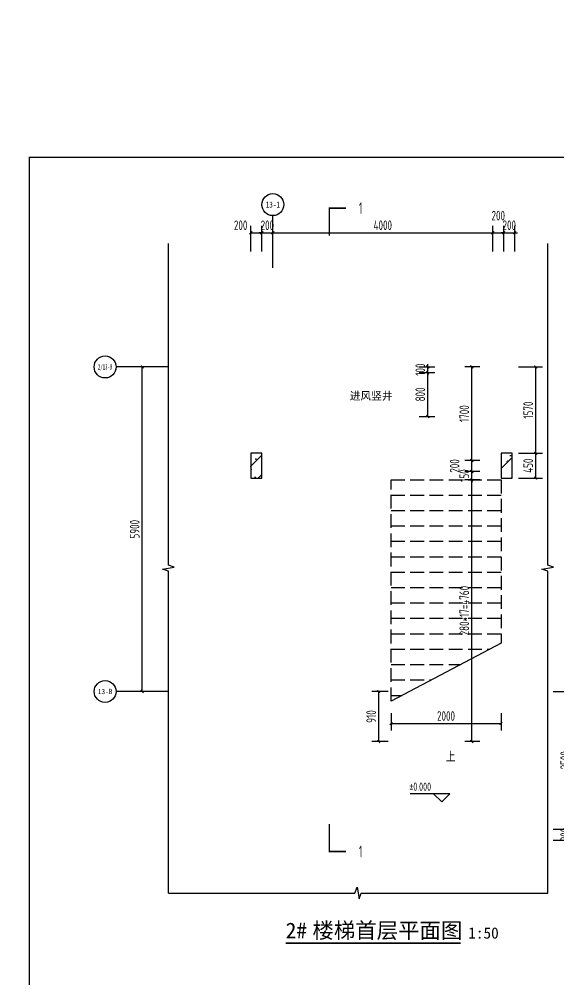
# Model space of a CAD drawing. Extents: x 116425 to 211028, y 11881 to 56060.
# Drawn here: x 170043 to 179856, y 29506 to 46966 of the extents above; entities that cross this region are included whole.
import ezdxf
from ezdxf.enums import TextEntityAlignment as Align
from ezdxf.xclip import XClip

# ---------------------------------------------------------------- set-up
doc = ezdxf.new("R2010")
doc.units = 0
doc.header["$LTSCALE"] = 1000
doc.header["$MEASUREMENT"] = 0
doc.header["$XCLIPFRAME"] = 0
doc.linetypes.add('DASH', pattern=[0.35, 0.25, -0.1])
doc.linetypes.add('X-104 13#平面$0$DOTE', pattern=[2.42, 2, -0.2, 0.02, -0.2])
for name, color, linetype in [('01-标注_尺寸', 124, 'Continuous'), ('01-标注_标高', 200, 'Continuous'), ('01-标注_符号', 200, 'Continuous'), ('01-标注_轴线坐标', 132, 'Continuous'), ('02-TEXT_标注', 130, 'Continuous'), ('02-TEXT_轴号', 7, 'Continuous'), ('05-填充_天正', 14, 'Continuous'), ('13#楼幕墙$0$A-C_玻璃幕墙', 140, 'Continuous'), ('13#楼幕墙$0$A-TECH_结构', 21, 'Continuous'), ('A-E_电梯', 171, 'Continuous'), ('A_STR-砼柱', 51, 'Continuous'), ('DIM_SYMB', 3, 'Continuous'), ('X-104 13#平面$0$A-TECH_结构', 21, 'Continuous'), ('X-104 13#平面$0$A_AXIS-轴线', 36, 'X-104 13#平面$0$DOTE'), ('X-104 13#平面$0$M-道路 边线', 151, 'Continuous'), ('建-标注-文本', 254, 'Continuous')]:
    doc.layers.add(name, color=color, linetype=linetype)
doc.layers.add('X-104 13#平面$0$000套内', color=226, linetype='Continuous', lineweight=30, plot=False)
doc.styles.add('_TCH_AXIS', font='STXIHEI_0.TTF', dxfattribs={"width": 0.75})
doc.styles.add('_TCH_DIM', font='ros1.shx', dxfattribs={"bigfont": 'jd.shx'})
doc.styles.add('_TCH_DIM_T3', font='ROS1', dxfattribs={"width": 0.8, "bigfont": 'JD'})
doc.styles.add('_TCH_LABEL', font='ros1.shx', dxfattribs={"bigfont": 'jd.shx'})
doc.styles.get("Standard").update_dxf_attribs({"font": 'STXIHEI_0.TTF'})
doc.dimstyles.new('_TCH_ARCH&&50', dxfattribs={"dimtxt": 175, "dimasz": 50, "dimexe": 125, "dimexo": 150, "dimgap": 50, "dimtad": 1, "dimdec": 0, "dimzin": 0, "dimdsep": 46, "dimtxsty": '_TCH_DIM_T3', "dimblk": 'ARCHTICK', "dimcen": 0.09, "dimclrt": 7, "dimazin": 2, "dimtfac": 1, "dimtdec": 0, "dimtix": 1, "dimtmove": 2, "dimatfit": 3, "dimfxl": 0, "dimtolj": 1, "dimtzin": 0, "dimarcsym": 0})
pattern_1 = [(45, (0, 0), (-176.7767, 176.7767), []), (50, (0, 0), (717.2602, -62.7521), [75, -825]), (355, (0, 0), (-138.7513, 752.192), [60, -660]), (100.4514, (59.8, -5.2), (578.5094, 689.4395), [63.7402, -701.142]), (46.1842, (0, 200), (1067.241, -165.519), [112.5, -1237.5]), (96.6356, (88.9, 186.2), (934.663, 974.118), [95.61, -1051.713]), (351.1842, (0, 200), (934.662, 974.1186), [90, -990]), (21, (100, 150), (596.907, -402.6189), [75, -825]), (326, (100, 150), (243.3153, 725.15), [60, -660]), (71.4514, (149.74, 116.45), (840.2226, 322.5305), [63.7402, -701.142]), (37.5, (0, 0), (12.15986, 332.89385), [0, -652, 0, -670, 0, -662.5]), (7.5, (0, 0), (263.06954, 394.4117), [0, -382, 0, -637, 0, -252.5]), (327.5, (-223, 0), (533.82244, -22.55487), [0, -250, 0, -780, 0, -1035]), (317.5, (-323, 0), (583.1862, 100.105), [0, -325, 0, -518, 0, -735])]

# ---------------------------------------------------------------- blocks, each defined once
blk = doc.blocks.new('X-104 13#平面$0$轴网')
at = {"layer": 'X-104 13#平面$0$A_AXIS-轴线', "linetype": 'X-104 13#平面$0$DOTE'}
for p, q in [((60408.4, 18000), (-2925, 18000)), ((60408.4, 9000), (-2925, 9000))]:
    blk.add_line(p, q, dxfattribs=at)
blk = doc.blocks.new('13#楼幕墙')
at = {"layer": '13#楼幕墙$0$A-C_玻璃幕墙'}
for points in [[(4493, 15500), (-900, 15500), (-900, -1700), (22100, -1700), (22100, -1100), (58400, -1100), (58400, 18960), (53293, 23245), (37800, 14300), (37800, 10200), (12500, 10200), (4493, 15500)], [(58350, 18937), (53288, 23184), (37850, 14271)], [(58100, 18820), (53261, 22880), (38100, 14127)], [(58200, 18867), (53272, 23002), (43348, 17266)]]:
    blk.add_lwpolyline(points, dxfattribs=at)
at = {"layer": '13#楼幕墙$0$A-TECH_结构'}
blk.add_lwpolyline([(4402, 77600), (-600, 77600), (-600, 60000), (21800, 60000), (21800, 61600), (58100, 61600), (58100, 81220), (53261, 85280), (38100, 76527), (38100, 72300), (12410, 72300), (4402, 77600)], dxfattribs=at)
blk = doc.blocks.new('X-104 13#平面$0$A$C0BB3323F')
at = {"layer": 'Defpoints'}
blk.add_lwpolyline([(59300, 600), (59300, 20660), (54205, 24935), (38700, 16000), (38700, 11900), (13400, 11900), (5393, 17200), (0, 17200), (0, 0), (23000, 0), (23000, 600)], close=True, dxfattribs=at)
at = {"layer": 'X-104 13#平面$0$M-道路 边线', "ltscale": 0.5}
blk.add_line((50117, 24739), (40724, 19401), dxfattribs=at)
blk = doc.blocks.new('X-104 13#平面')
at = {"layer": 'X-104 13#平面$0$000套内'}
blk.add_lwpolyline([(4100, 77750), (4100, 68700), (-750, 68700), (-750, 59850), (21950, 59850), (21950, 61450), (58250, 61450), (58250, 71300), (48400, 71300), (48400, 73450), (53400, 73450), (53400, 80500), (58250, 80500), (58250, 81290.1), (53289, 85452.6), (37950, 76613.3), (37950, 72450), (12454.9, 72450), (4447.4, 77750)], close=True, dxfattribs=at)
blk.add_lwpolyline([(7100, -1550), (21950, -1550), (21950, -950), (48400, -950), (48400, 11050), (53400, 11050), (53400, 18100), (58250, 18100), (58250, 18890), (53289.1, 23052.7), (37950, 14213.3), (37950, 10050), (12454.9, 10050), (4447.4, 15350), (4100, 15350), (4100, 6300), (7100, 6300), (7100, -1550)], dxfattribs=at)
at = {"layer": 'X-104 13#平面$0$A_AXIS-轴线', "linetype": 'X-104 13#平面$0$DOTE'}
blk.add_line((39500, 14400), (60408.4, 14400), dxfattribs=at)
for name, p in [('X-104 13#平面$0$轴网', (0, 62400)), ('X-104 13#平面$0$A$C0BB3323F', (-900, -1700)), ('X-104 13#平面$0$轴网', (0, 0))]:
    blk.add_blockref(name, p)
at = {"layer": 'X-104 13#平面$0$A-TECH_结构'}
blk.add_blockref('13#楼幕墙', (0, 0), dxfattribs=at)
blk = doc.blocks.new('图框-A1')
for points, const_width in [([(0, 0), (841, 0), (841, 594), (0, 594)], 0.05), ([(766, 584), (25, 584), (25, 10), (766, 10)], 0.5)]:
    blk.add_lwpolyline(points, close=True, dxfattribs=dict(const_width=const_width))
blk = doc.blocks.new('_ArchTick')
at = {"color": 0, "linetype": 'ByBlock', "const_width": 0.4}
blk.add_lwpolyline([(-0.5, -0.5), (0.5, 0.5)], dxfattribs=at)
blk = doc.blocks.new('*D598')
at = {"layer": '01-标注_尺寸', "color": 0, "lineweight": -2, "transparency": 16777216}
for p, q in [((178855, 42745), (178855, 43209)), ((179055, 42745), (179055, 43209)), ((178855, 43084), (178805, 43084)), ((178855, 43084), (179055, 43084)), ((179055, 43084), (179105, 43084))]:
    blk.add_line(p, q, dxfattribs=at)
at = {"layer": 'Defpoints', "color": 0, "transparency": 16777216}
for p in [(179055, 43084), (178855, 42595), (179055, 42595)]:
    blk.add_point(p, dxfattribs=at)
at = {"layer": '01-标注_尺寸', "color": 0, "lineweight": -2, "transparency": 16777216, "xscale": 50, "yscale": 50, "zscale": 50}
blk.add_blockref('_ArchTick', (178855, 43084), dxfattribs=at)
at = {"layer": '01-标注_尺寸', "color": 0, "lineweight": -2, "transparency": 16777216, "xscale": 50, "yscale": 50, "zscale": 50, "rotation": 180}
blk.add_blockref('_ArchTick', (179055, 43084), dxfattribs=at)
at = {"layer": '01-标注_尺寸', "color": 7, "transparency": 16777216, "insert": (178955, 43221), "char_height": 175, "attachment_point": 5, "style": '_TCH_DIM_T3'}
blk.add_mtext('\\A1;200', dxfattribs=at)
blk = doc.blocks.new('*D599')
at = {"layer": '01-标注_尺寸', "color": 0, "lineweight": -2, "transparency": 16777216}
for p, q in [((178655, 42745), (178655, 43209)), ((178855, 42745), (178855, 43209)), ((178655, 43084), (178855, 43084))]:
    blk.add_line(p, q, dxfattribs=at)
at = {"layer": 'Defpoints', "color": 0, "transparency": 16777216}
for p in [(178855, 43084), (178655, 42595), (178855, 42595)]:
    blk.add_point(p, dxfattribs=at)
at = {"layer": '01-标注_尺寸', "color": 0, "lineweight": -2, "transparency": 16777216, "xscale": 50, "yscale": 50, "zscale": 50, "rotation": 180}
blk.add_blockref('_ArchTick', (178655, 43084), dxfattribs=at)
at = {"layer": '01-标注_尺寸', "color": 0, "lineweight": -2, "transparency": 16777216, "xscale": 50, "yscale": 50, "zscale": 50}
blk.add_blockref('_ArchTick', (178855, 43084), dxfattribs=at)
at = {"layer": '01-标注_尺寸', "color": 7, "transparency": 16777216, "insert": (178755, 43396), "char_height": 175, "attachment_point": 5, "style": '_TCH_DIM_T3'}
blk.add_mtext('\\A1;200', dxfattribs=at)
blk = doc.blocks.new('*D600')
at = {"layer": '01-标注_尺寸', "color": 0, "lineweight": -2, "transparency": 16777216}
for p, q in [((174655, 42745), (174655, 43209)), ((178655, 42745), (178655, 43209)), ((174655, 43084), (178655, 43084))]:
    blk.add_line(p, q, dxfattribs=at)
at = {"layer": 'Defpoints', "color": 0, "transparency": 16777216}
for p in [(178655, 43084), (174655, 42595), (178655, 42595)]:
    blk.add_point(p, dxfattribs=at)
at = {"layer": '01-标注_尺寸', "color": 0, "lineweight": -2, "transparency": 16777216, "xscale": 50, "yscale": 50, "zscale": 50, "rotation": 180}
blk.add_blockref('_ArchTick', (174655, 43084), dxfattribs=at)
at = {"layer": '01-标注_尺寸', "color": 0, "lineweight": -2, "transparency": 16777216, "xscale": 50, "yscale": 50, "zscale": 50}
blk.add_blockref('_ArchTick', (178655, 43084), dxfattribs=at)
at = {"layer": '01-标注_尺寸', "color": 7, "transparency": 16777216, "insert": (176655, 43221), "char_height": 175, "attachment_point": 5, "style": '_TCH_DIM_T3'}
blk.add_mtext('\\A1;4000', dxfattribs=at)
blk = doc.blocks.new('*D601')
at = {"layer": '01-标注_尺寸', "color": 0, "lineweight": -2, "transparency": 16777216}
for p, q in [((174455, 42745), (174455, 43209)), ((174655, 42745), (174655, 43209)), ((174455, 43084), (174405, 43084)), ((174455, 43084), (174655, 43084)), ((174655, 43084), (174705, 43084))]:
    blk.add_line(p, q, dxfattribs=at)
at = {"layer": 'Defpoints', "color": 0, "transparency": 16777216}
for p in [(174655, 43084), (174455, 42595), (174655, 42595)]:
    blk.add_point(p, dxfattribs=at)
at = {"layer": '01-标注_尺寸', "color": 0, "lineweight": -2, "transparency": 16777216, "xscale": 50, "yscale": 50, "zscale": 50}
blk.add_blockref('_ArchTick', (174455, 43084), dxfattribs=at)
at = {"layer": '01-标注_尺寸', "color": 0, "lineweight": -2, "transparency": 16777216, "xscale": 50, "yscale": 50, "zscale": 50, "rotation": 180}
blk.add_blockref('_ArchTick', (174655, 43084), dxfattribs=at)
at = {"layer": '01-标注_尺寸', "color": 7, "transparency": 16777216, "insert": (174555, 43221), "char_height": 175, "attachment_point": 5, "style": '_TCH_DIM_T3'}
blk.add_mtext('\\A1;200', dxfattribs=at)
blk = doc.blocks.new('*D602')
at = {"layer": '01-标注_尺寸', "color": 0, "lineweight": -2, "transparency": 16777216}
for p, q in [((174255, 42745), (174255, 43209)), ((174455, 42745), (174455, 43209)), ((174255, 43084), (174455, 43084))]:
    blk.add_line(p, q, dxfattribs=at)
at = {"layer": 'Defpoints', "color": 0, "transparency": 16777216}
for p in [(174455, 43084), (174255, 42595), (174455, 42595)]:
    blk.add_point(p, dxfattribs=at)
at = {"layer": '01-标注_尺寸', "color": 0, "lineweight": -2, "transparency": 16777216, "xscale": 50, "yscale": 50, "zscale": 50, "rotation": 180}
blk.add_blockref('_ArchTick', (174255, 43084), dxfattribs=at)
at = {"layer": '01-标注_尺寸', "color": 0, "lineweight": -2, "transparency": 16777216, "xscale": 50, "yscale": 50, "zscale": 50}
blk.add_blockref('_ArchTick', (174455, 43084), dxfattribs=at)
at = {"layer": '01-标注_尺寸', "color": 7, "transparency": 16777216, "insert": (174070, 43221), "char_height": 175, "attachment_point": 5, "style": '_TCH_DIM_T3'}
blk.add_mtext('\\A1;200', dxfattribs=at)
blk = doc.blocks.new('*D605')
at = {"layer": '01-标注_尺寸', "color": 0, "lineweight": -2, "transparency": 16777216}
for p, q in [((176755, 34746), (176456, 34746)), ((176581, 33836), (176581, 34746)), ((176755, 33836), (176456, 33836))]:
    blk.add_line(p, q, dxfattribs=at)
at = {"layer": 'Defpoints', "color": 0, "transparency": 16777216}
for p in [(176581, 34746), (176905, 34746), (176905, 33836)]:
    blk.add_point(p, dxfattribs=at)
at = {"layer": '01-标注_尺寸', "color": 0, "lineweight": -2, "transparency": 16777216, "xscale": 50, "yscale": 50, "zscale": 50}
for p, rotation in [((176581, 34746), 90), ((176581, 33836), 270)]:
    blk.add_blockref('_ArchTick', p, dxfattribs=dict(at, rotation=rotation))
at = {"layer": '01-标注_尺寸', "color": 7, "transparency": 16777216, "insert": (176444, 34291), "char_height": 175, "attachment_point": 5, "rotation": 90, "style": '_TCH_DIM_T3'}
blk.add_mtext('\\A1;910', dxfattribs=at)
blk = doc.blocks.new('*D667')
at = {"layer": '01-标注_尺寸', "color": 0, "lineweight": -2, "transparency": 16777216}
for p, q in [((179755, 32246), (180235, 32246)), ((180110, 32246), (180110, 32296)), ((180110, 32046), (180110, 32246)), ((179755, 32046), (180235, 32046)), ((180110, 32046), (180110, 31996))]:
    blk.add_line(p, q, dxfattribs=at)
at = {"layer": 'Defpoints', "color": 0, "transparency": 16777216}
for p in [(179605, 32246), (180110, 32246), (179605, 32046)]:
    blk.add_point(p, dxfattribs=at)
at = {"layer": '01-标注_尺寸', "color": 0, "lineweight": -2, "transparency": 16777216, "xscale": 50, "yscale": 50, "zscale": 50}
for p, rotation in [((180110, 32246), 270), ((180110, 32046), 90)]:
    blk.add_blockref('_ArchTick', p, dxfattribs=dict(at, rotation=rotation))
at = {"layer": '01-标注_尺寸', "color": 7, "transparency": 16777216, "insert": (179972, 32146), "char_height": 175, "attachment_point": 5, "rotation": 90, "style": '_TCH_DIM_T3'}
blk.add_mtext('\\A1;200', dxfattribs=at)
blk = doc.blocks.new('*D668')
at = {"layer": '01-标注_尺寸', "color": 0, "lineweight": -2, "transparency": 16777216}
for p, q in [((179755, 34746), (180235, 34746)), ((180110, 32246), (180110, 34746)), ((179755, 32246), (180235, 32246))]:
    blk.add_line(p, q, dxfattribs=at)
at = {"layer": 'Defpoints', "color": 0, "transparency": 16777216}
for p in [(179605, 34746), (180110, 34746), (179605, 32246)]:
    blk.add_point(p, dxfattribs=at)
at = {"layer": '01-标注_尺寸', "color": 0, "lineweight": -2, "transparency": 16777216, "xscale": 50, "yscale": 50, "zscale": 50}
for p, rotation in [((180110, 34746), 90), ((180110, 32246), 270)]:
    blk.add_blockref('_ArchTick', p, dxfattribs=dict(at, rotation=rotation))
at = {"layer": '01-标注_尺寸', "color": 7, "transparency": 16777216, "insert": (179972, 33496), "char_height": 175, "attachment_point": 5, "rotation": 90, "style": '_TCH_DIM_T3'}
blk.add_mtext('\\A1;2500', dxfattribs=at)
blk = doc.blocks.new('*D670')
at = {"layer": '01-标注_尺寸', "color": 0, "lineweight": -2, "transparency": 16777216}
for p, q in [((177318, 40546), (177599, 40546)), ((177474, 39746), (177474, 40546)), ((177318, 39746), (177599, 39746))]:
    blk.add_line(p, q, dxfattribs=at)
at = {"layer": 'Defpoints', "color": 0, "transparency": 16777216}
for p in [(177168, 40546), (177474, 40546), (177168, 39746)]:
    blk.add_point(p, dxfattribs=at)
at = {"layer": '01-标注_尺寸', "color": 0, "lineweight": -2, "transparency": 16777216, "xscale": 50, "yscale": 50, "zscale": 50}
for p, rotation in [((177474, 40546), 90), ((177474, 39746), 270)]:
    blk.add_blockref('_ArchTick', p, dxfattribs=dict(at, rotation=rotation))
at = {"layer": '01-标注_尺寸', "color": 7, "transparency": 16777216, "insert": (177336, 40146), "char_height": 175, "attachment_point": 5, "rotation": 90, "style": '_TCH_DIM_T3'}
blk.add_mtext('\\A1;800', dxfattribs=at)
blk = doc.blocks.new('*D671')
at = {"layer": '01-标注_尺寸', "color": 0, "lineweight": -2, "transparency": 16777216}
for p, q in [((177474, 40646), (177474, 40696)), ((177318, 40646), (177599, 40646)), ((177318, 40546), (177599, 40546)), ((177474, 40546), (177474, 40646)), ((177474, 40546), (177474, 40496))]:
    blk.add_line(p, q, dxfattribs=at)
at = {"layer": 'Defpoints', "color": 0, "transparency": 16777216}
for p in [(177168, 40646), (177168, 40546), (177474, 40646)]:
    blk.add_point(p, dxfattribs=at)
at = {"layer": '01-标注_尺寸', "color": 0, "lineweight": -2, "transparency": 16777216, "xscale": 50, "yscale": 50, "zscale": 50}
for p, rotation in [((177474, 40646), 270), ((177474, 40546), 90)]:
    blk.add_blockref('_ArchTick', p, dxfattribs=dict(at, rotation=rotation))
at = {"layer": '01-标注_尺寸', "color": 7, "transparency": 16777216, "insert": (177336, 40596), "char_height": 175, "attachment_point": 5, "rotation": 90, "style": '_TCH_DIM_T3'}
blk.add_mtext('\\A1;100', dxfattribs=at)
blk = doc.blocks.new('*D687')
at = {"layer": '01-标注_尺寸', "color": 0, "lineweight": -2, "transparency": 16777216}
for p, q in [((176805, 34354), (176805, 34039)), ((178805, 34354), (178805, 34039)), ((176805, 34164), (178805, 34164))]:
    blk.add_line(p, q, dxfattribs=at)
at = {"layer": 'Defpoints', "color": 0, "transparency": 16777216}
for p in [(176805, 34504), (178805, 34504), (178805, 34164)]:
    blk.add_point(p, dxfattribs=at)
at = {"layer": '01-标注_尺寸', "color": 0, "lineweight": -2, "transparency": 16777216, "xscale": 50, "yscale": 50, "zscale": 50, "rotation": 180}
blk.add_blockref('_ArchTick', (176805, 34164), dxfattribs=at)
at = {"layer": '01-标注_尺寸', "color": 0, "lineweight": -2, "transparency": 16777216, "xscale": 50, "yscale": 50, "zscale": 50}
blk.add_blockref('_ArchTick', (178805, 34164), dxfattribs=at)
at = {"layer": '01-标注_尺寸', "color": 7, "transparency": 16777216, "insert": (177805, 34301), "char_height": 175, "attachment_point": 5, "style": '_TCH_DIM_T3'}
blk.add_mtext('\\A1;2000', dxfattribs=at)
blk = doc.blocks.new('*D787')
at = {"layer": '01-标注_尺寸', "color": 0, "lineweight": -2, "transparency": 16777216}
for p, q in [((172605, 40646), (172155, 40646)), ((172280, 34746), (172280, 40646)), ((172605, 34746), (172155, 34746))]:
    blk.add_line(p, q, dxfattribs=at)
at = {"layer": 'Defpoints', "color": 0, "transparency": 16777216}
for p in [(172280, 40646), (172755, 40646), (172755, 34746)]:
    blk.add_point(p, dxfattribs=at)
at = {"layer": '01-标注_尺寸', "color": 0, "lineweight": -2, "transparency": 16777216, "xscale": 50, "yscale": 50, "zscale": 50}
for p, rotation in [((172280, 40646), 90), ((172280, 34746), 270)]:
    blk.add_blockref('_ArchTick', p, dxfattribs=dict(at, rotation=rotation))
at = {"layer": '01-标注_尺寸', "color": 7, "transparency": 16777216, "insert": (172143, 37696), "char_height": 175, "attachment_point": 5, "rotation": 90, "style": '_TCH_DIM_T3'}
blk.add_mtext('\\A1;5900', dxfattribs=at)
blk = doc.blocks.new('*D828')
at = {"layer": '01-标注_尺寸', "color": 0, "lineweight": -2, "transparency": 16777216}
for p, q in [((178417, 38596), (178149, 38596)), ((178274, 33836), (178274, 38596)), ((178417, 33836), (178149, 33836))]:
    blk.add_line(p, q, dxfattribs=at)
at = {"layer": 'Defpoints', "color": 0, "transparency": 16777216}
for p in [(178274, 38596), (178567, 38596), (178567, 33836)]:
    blk.add_point(p, dxfattribs=at)
at = {"layer": '01-标注_尺寸', "color": 0, "lineweight": -2, "transparency": 16777216, "xscale": 50, "yscale": 50, "zscale": 50}
for p, rotation in [((178274, 38596), 90), ((178274, 33836), 270)]:
    blk.add_blockref('_ArchTick', p, dxfattribs=dict(at, rotation=rotation))
at = {"layer": '01-标注_尺寸', "color": 7, "transparency": 16777216, "insert": (178137, 36216), "char_height": 175, "attachment_point": 5, "rotation": 90, "style": '_TCH_DIM_T3'}
blk.add_mtext('\\A1;280*17=4760', dxfattribs=at)
blk = doc.blocks.new('*D829')
at = {"layer": '01-标注_尺寸', "color": 0, "lineweight": -2, "transparency": 16777216}
for p, q in [((178274, 38746), (178274, 38796)), ((178417, 38746), (178149, 38746)), ((178417, 38596), (178149, 38596)), ((178274, 38596), (178274, 38746)), ((178274, 38596), (178274, 38546))]:
    blk.add_line(p, q, dxfattribs=at)
at = {"layer": 'Defpoints', "color": 0, "transparency": 16777216}
for p in [(178274, 38746), (178567, 38746), (178567, 38596)]:
    blk.add_point(p, dxfattribs=at)
at = {"layer": '01-标注_尺寸', "color": 0, "lineweight": -2, "transparency": 16777216, "xscale": 50, "yscale": 50, "zscale": 50}
for p, rotation in [((178274, 38746), 270), ((178274, 38596), 90)]:
    blk.add_blockref('_ArchTick', p, dxfattribs=dict(at, rotation=rotation))
at = {"layer": '01-标注_尺寸', "color": 7, "transparency": 16777216, "insert": (178137, 38671), "char_height": 175, "attachment_point": 5, "rotation": 90, "style": '_TCH_DIM_T3'}
blk.add_mtext('\\A1;150', dxfattribs=at)
blk = doc.blocks.new('*D830')
at = {"layer": '01-标注_尺寸', "color": 0, "lineweight": -2, "transparency": 16777216}
for p, q in [((178417, 38946), (178149, 38946)), ((178274, 38746), (178274, 38946)), ((178417, 38746), (178149, 38746))]:
    blk.add_line(p, q, dxfattribs=at)
at = {"layer": 'Defpoints', "color": 0, "transparency": 16777216}
for p in [(178274, 38946), (178567, 38946), (178567, 38746)]:
    blk.add_point(p, dxfattribs=at)
at = {"layer": '01-标注_尺寸', "color": 0, "lineweight": -2, "transparency": 16777216, "xscale": 50, "yscale": 50, "zscale": 50}
for p, rotation in [((178274, 38946), 90), ((178274, 38746), 270)]:
    blk.add_blockref('_ArchTick', p, dxfattribs=dict(at, rotation=rotation))
at = {"layer": '01-标注_尺寸', "color": 7, "transparency": 16777216, "insert": (177962, 38846), "char_height": 175, "attachment_point": 5, "rotation": 90, "style": '_TCH_DIM_T3'}
blk.add_mtext('\\A1;200', dxfattribs=at)
blk = doc.blocks.new('*D831')
at = {"layer": '01-标注_尺寸', "color": 0, "lineweight": -2, "transparency": 16777216}
for p, q in [((178417, 40646), (178149, 40646)), ((178274, 38946), (178274, 40646)), ((178417, 38946), (178149, 38946))]:
    blk.add_line(p, q, dxfattribs=at)
at = {"layer": 'Defpoints', "color": 0, "transparency": 16777216}
for p in [(178274, 40646), (178567, 40646), (178567, 38946)]:
    blk.add_point(p, dxfattribs=at)
at = {"layer": '01-标注_尺寸', "color": 0, "lineweight": -2, "transparency": 16777216, "xscale": 50, "yscale": 50, "zscale": 50}
for p, rotation in [((178274, 40646), 90), ((178274, 38946), 270)]:
    blk.add_blockref('_ArchTick', p, dxfattribs=dict(at, rotation=rotation))
at = {"layer": '01-标注_尺寸', "color": 7, "transparency": 16777216, "insert": (178137, 39796), "char_height": 175, "attachment_point": 5, "rotation": 90, "style": '_TCH_DIM_T3'}
blk.add_mtext('\\A1;1700', dxfattribs=at)
blk = doc.blocks.new('*D870')
at = {"layer": '01-标注_尺寸', "color": 0, "lineweight": -2, "transparency": 16777216}
for p, q in [((179126, 39076), (179562, 39076)), ((179437, 38626), (179437, 39076)), ((179126, 38626), (179562, 38626))]:
    blk.add_line(p, q, dxfattribs=at)
at = {"layer": 'Defpoints', "color": 0, "transparency": 16777216}
for p in [(178976, 39076), (179437, 39076), (178976, 38626)]:
    blk.add_point(p, dxfattribs=at)
at = {"layer": '01-标注_尺寸', "color": 0, "lineweight": -2, "transparency": 16777216, "xscale": 50, "yscale": 50, "zscale": 50}
for p, rotation in [((179437, 39076), 90), ((179437, 38626), 270)]:
    blk.add_blockref('_ArchTick', p, dxfattribs=dict(at, rotation=rotation))
at = {"layer": '01-标注_尺寸', "color": 7, "transparency": 16777216, "insert": (179299, 38851), "char_height": 175, "attachment_point": 5, "rotation": 90, "style": '_TCH_DIM_T3'}
blk.add_mtext('\\A1;450', dxfattribs=at)
blk = doc.blocks.new('*D871')
at = {"layer": '01-标注_尺寸', "color": 0, "lineweight": -2, "transparency": 16777216}
for p, q in [((179126, 40646), (179562, 40646)), ((179437, 39076), (179437, 40646)), ((179126, 39076), (179562, 39076))]:
    blk.add_line(p, q, dxfattribs=at)
at = {"layer": 'Defpoints', "color": 0, "transparency": 16777216}
for p in [(178976, 40646), (179437, 40646), (178976, 39076)]:
    blk.add_point(p, dxfattribs=at)
at = {"layer": '01-标注_尺寸', "color": 0, "lineweight": -2, "transparency": 16777216, "xscale": 50, "yscale": 50, "zscale": 50}
for p, rotation in [((179437, 40646), 90), ((179437, 39076), 270)]:
    blk.add_blockref('_ArchTick', p, dxfattribs=dict(at, rotation=rotation))
at = {"layer": '01-标注_尺寸', "color": 7, "transparency": 16777216, "insert": (179299, 39861), "char_height": 175, "attachment_point": 5, "rotation": 90, "style": '_TCH_DIM_T3'}
blk.add_mtext('\\A1;1570', dxfattribs=at)

msp = doc.modelspace()

# ---------------------------------------------------------------- hatches: boundary and pattern name
at = {"layer": '05-填充_天正'}
h = msp.add_hatch(dxfattribs=at)
h.set_pattern_fill('钢筋混凝土', color=256, scale=100, style=0)
h.set_pattern_definition(pattern_1)
h.paths.add_polyline_path([(174255.3, 38626.3), (174455.3, 38626.3), (174455.3, 39076.3), (174255.3, 39076.3)])
h = msp.add_hatch(dxfattribs=at)
h.set_pattern_fill('钢筋混凝土', color=256, scale=100, style=0)
h.set_pattern_definition(pattern_1)
h.paths.add_polyline_path([(178805.3, 38626.3), (179005.3, 38626.3), (179005.3, 39076.3), (178805.3, 39076.3)])

# ---------------------------------------------------------------- linework, layer by layer
at = {"layer": '01-标注_标高'}
for p, q in [((177876.9, 32888.6), (177151.9, 32888.6)), ((177726.9, 32738.6), (177576.9, 32888.6)), ((177726.9, 32738.6), (177876.9, 32888.6))]:
    msp.add_line(p, q, dxfattribs=at)
at = {"layer": '01-标注_符号', "const_width": 25}
for points in [[(175683.4, 43031.7), (175683.4, 43531.7), (175983.4, 43531.7)], [(175983.4, 31838), (175683.4, 31838), (175683.4, 32338)]]:
    msp.add_lwpolyline(points, dxfattribs=at)
at = {"layer": '01-标注_符号'}
for points in [[(172755.3, 31083.4), (172755.3, 36931.6), (172650.3, 36969.8), (172860.3, 37006.9), (172755.3, 37044.1), (172755.3, 42892.4)], [(179655.3, 31083.4), (179655.3, 36931.6), (179550.3, 36969.8), (179760.3, 37006.9), (179655.3, 37044.1), (179655.3, 42892.4)], [(172755.3, 31083.4), (176149, 31083.4), (176187.2, 31188.4), (176224.3, 30978.4), (176261.5, 31083.4), (179655.3, 31083.4)]]:
    msp.add_lwpolyline(points, dxfattribs=at)
msp.add_lwpolyline([(177880.3, 33696.3, 0, 0, 0), (177880.3, 34806.3, 40, 0, 0), (177880.3, 34956.3, 0, 0, 0)], format="xyseb", dxfattribs=at)
at = {"layer": '01-标注_轴线坐标'}
for p, q in [((174655.3, 42446.3), (174655.3, 43396.3)), ((172755.3, 40646.3), (171805.3, 40646.3)), ((172755.3, 34746.3), (171805.3, 34746.3))]:
    msp.add_line(p, q, dxfattribs=at)
for centre in [(174655.3, 43596.3), (171605.3, 40646.3), (171605.3, 34746.3)]:
    msp.add_circle(centre, 200, dxfattribs=at)
at = {"layer": 'A-E_电梯', "linetype": 'DASH'}
for p, q in [((176805.3, 34570.3), (176805.3, 38596.3)), ((176805.3, 38596.3), (178805.3, 38596.3)), ((178805.3, 38596.3), (178805.3, 35622.3)), ((176805.3, 38316.3), (178805.3, 38316.3)), ((176805.3, 38036.3), (178805.3, 38036.3)), ((176805.3, 37756.3), (178805.3, 37756.3)), ((176805.3, 37476.3), (178805.3, 37476.3)), ((176805.3, 37196.3), (178805.3, 37196.3)), ((176805.3, 36916.3), (178805.3, 36916.3)), ((176805.3, 36636.3), (178805.3, 36636.3)), ((176805.3, 36356.3), (178805.3, 36356.3)), ((176805.3, 36076.3), (178805.3, 36076.3)), ((176805.3, 35796.3), (178805.3, 35796.3)), ((176805.3, 35516.3), (178603.8, 35516.3)), ((176805.3, 35236.3), (178071.4, 35236.3)), ((176805.3, 34956.3), (177539.1, 34956.3)), ((176805.3, 34676.3), (177006.8, 34676.3))]:
    msp.add_line(p, q, dxfattribs=at)
at = {"layer": 'A-E_电梯'}
msp.add_line((178805.3, 35622.3), (176805.3, 34570.3), dxfattribs=at)
at = {"layer": 'A_STR-砼柱'}
for p, q in [((174455.3, 39076.3), (174255.3, 39076.3)), ((174255.3, 39076.3), (174255.3, 38626.3)), ((174455.3, 38626.3), (174455.3, 39076.3)), ((179005.3, 39076.3), (178805.3, 39076.3)), ((178805.3, 39076.3), (178805.3, 38626.3)), ((179005.3, 38626.3), (179005.3, 39076.3)), ((174255.3, 38626.3), (174455.3, 38626.3)), ((178805.3, 38626.3), (179005.3, 38626.3))]:
    msp.add_line(p, q, dxfattribs=at)
at = {"layer": 'DIM_SYMB', "const_width": 35}
msp.add_lwpolyline([(174889, 30171.6), (178068.9, 30171.6)], dxfattribs=at)

# ---------------------------------------------------------------- block references
at = {"xscale": 50, "yscale": 50, "zscale": 50}
msp.add_blockref('图框-A1', (168976.7, 15258.1), dxfattribs=at)
ref = msp.add_blockref('X-104 13#平面', (135059.8, 23721.2))
XClip(ref).set_block_clipping_path([(47300.0000000066, 8199.9999999998), (54100.0000000072, 18799.9999999998)])
ref = msp.add_blockref('X-104 13#平面', (144576.5, -38678.8))
XClip(ref).set_block_clipping_path([(47300.0000000066, 70599.9999999998), (54100.0000000072, 81199.9999999998)])

# ---------------------------------------------------------------- texts
at = {"layer": '02-TEXT_标注', "width": 0.705882}
for s, height, style, p in [('1', 212.5, '_TCH_LABEL', (176220.9, 43425.5)), ('%%P0.000', 148.75, '_TCH_DIM', (177136.9, 32941.1)), ('1', 212.5, '_TCH_LABEL', (176220.9, 31731.8))]:
    msp.add_text(s, height=height, dxfattribs=dict(at, style=style)).set_placement(p)
at = {"layer": '02-TEXT_标注'}
msp.add_text('进风竖井', height=142.71, dxfattribs=at).set_placement((176054.2, 40047.8))
at = {"layer": '02-TEXT_标注', "style": '_TCH_DIM'}
msp.add_text('上', height=173.6, dxfattribs=at).set_placement((177803.6, 33468.8))
at = {"layer": '02-TEXT_轴号', "style": '_TCH_AXIS'}
for s, height, width, p, p2 in [('13-1', 107.97, 0.858974, (174526.1, 43542.3), (174784.5, 43542.3)), ('2/13-B', 95.21, 0.6195, (171473.6, 40598.7), (171736.9, 40598.7)), ('13-B', 96.8, 0.915663, (171473.9, 34697.9), (171736.6, 34697.9))]:
    msp.add_text(s, height=height, dxfattribs=dict(at, width=width)).set_placement(p, p2, align=Align.FIT)
at = {"layer": '建-标注-文本'}
for s, height, p in [('楼梯首层平面图', 285.43, (175375.8, 30260.5)), ('2#', 285.43, (174889, 30260.5)), ('1:50', 203.88, (178208.9, 30254.8))]:
    msp.add_text(s, height=height, dxfattribs=at).set_placement(p)

# ---------------------------------------------------------------- dimensions: what is measured, and where the dimension line sits
at = {"layer": '01-标注_尺寸'}
for base, p1, p2, angle, picture, middle in [((178855.3, 43083.8), (178655.3, 42594.6), (178855.3, 42594.6), 0, '*D599', (178755.3, 43396.3)), ((174455.3, 43083.8), (174255.3, 42594.6), (174455.3, 42594.6), 0, '*D602', (174070.3, 43221.3)), ((178274.2, 38946.3), (178566.9, 38746.3), (178566.9, 38946.3), 90, '*D830', (177961.7, 38846.3))]:
    dim = msp.add_linear_dim(base=base, p1=p1, p2=p2, angle=angle, dimstyle='_TCH_ARCH&&50', dxfattribs=at)
    dim.commit()
    dim.dimension.update_dxf_attribs({"geometry": picture, "text_midpoint": middle, "dimtype": 161})
for p1, p2, distance, picture, middle in [((174455.3, 42594.6), (174655.3, 42594.6), 489.2, '*D601', (174555.3, 43221.3)), ((174655.3, 42594.6), (178655.3, 42594.6), 489.2, '*D600', (176655.3, 43221.3)), ((178855.3, 42594.6), (179055.3, 42594.6), 489.2, '*D598', (178955.3, 43221.3)), ((177167.7, 40546.3), (177167.7, 40646.3), -306.2, '*D671', (177336.4, 40596.3)), ((172755.3, 34746.3), (172755.3, 40646.3), 475, '*D787', (172142.8, 37696.3)), ((177167.7, 39746.3), (177167.7, 40546.3), -306.2, '*D670', (177336.4, 40146.3)), ((178566.9, 38946.3), (178566.9, 40646.3), 292.7, '*D831', (178136.7, 39796.3)), ((178975.8, 39076.3), (178975.8, 40646.3), -461, '*D871', (179299.3, 39861.3)), ((178975.8, 38626.3), (178975.8, 39076.3), -461, '*D870', (179299.3, 38851.3)), ((178566.9, 38596.3), (178566.9, 38746.3), 292.7, '*D829', (178136.7, 38671.3)), ((176905.3, 33836.3), (176905.3, 34746.3), 324, '*D605', (176443.8, 34291.3)), ((179605.1, 32246.3), (179605.1, 34746.3), -504.5, '*D668', (179972.1, 33496.3)), ((176805.3, 34504), (178805.3, 34504), -340.1, '*D687', (177805.3, 34301.5)), ((179605.1, 32046.3), (179605.1, 32246.3), -504.5, '*D667', (179972.1, 32146.3))]:
    dim = msp.add_aligned_dim(p1=p1, p2=p2, distance=distance, dimstyle='_TCH_ARCH&&50', dxfattribs=at)
    dim.commit()
    dim.dimension.update_dxf_attribs({"geometry": picture, "text_midpoint": middle})
dim = msp.add_aligned_dim(p1=(178566.9, 33836.3), p2=(178566.9, 38596.3), distance=292.7, text='280*17=4760', dimstyle='_TCH_ARCH&&50', dxfattribs=at)
dim.commit()
dim.dimension.update_dxf_attribs({"geometry": '*D828', "text_midpoint": (178136.7, 36216.3)})

doc.saveas('drawing.dxf')
